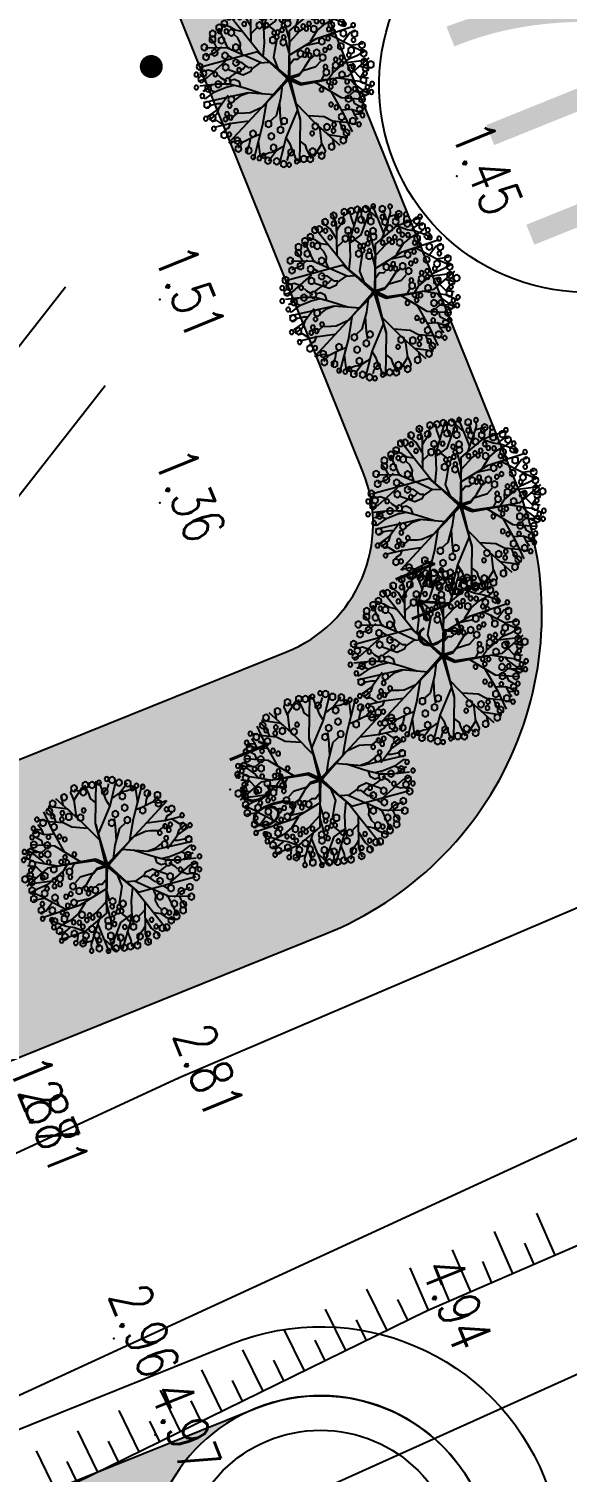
# Model space of a CAD drawing. Header units: millimetres. Extents: x 405522 to 410309, y 2303080 to 2310223.
# Drawn here: x 407079.5 to 407102.9, y 2306346.6 to 2306409.4 of the extents above; entities that cross this region are included whole.
import ezdxf
from ezdxf.enums import TextEntityAlignment as Align
from ezdxf.xclip import XClip

# ---------------------------------------------------------------- set-up
doc = ezdxf.new("R2010")
doc.units = ezdxf.units.MM
doc.header["$LTSCALE"] = 10
doc.header["$MEASUREMENT"] = 0
doc.header["$XCLIPFRAME"] = 0
doc.layers.get('0').update_dxf_attribs({"linetype": 'CONTINUOUS'})
doc.layers.get('Defpoints').update_dxf_attribs({"linetype": 'CONTINUOUS'})
for name, color, linetype in [('caodo', 7, 'CONTINUOUS'), ('Cay', 86, 'CONTINUOUS'), ('CAYCO', 86, 'CONTINUOUS'), ('co', 84, 'CONTINUOUS'), ('De', 5, 'CONTINUOUS'), ('DIM', 4, 'CONTINUOUS'), ('Line', 136, 'CONTINUOUS'), ('Other', 9, 'CONTINUOUS'), ('piping', 1, 'CONTINUOUS')]:
    doc.layers.add(name, color=color, linetype=linetype)
doc.styles.add('1', font='VHAVAN_2.TTF')
doc.styles.add('Dien', font='simplex.shx', dxfattribs={"width": 0.75})
doc.styles.add('txt', font='romans.shx', dxfattribs={"height": 0.2})
doc.dimstyles.new('D6.7', dxfattribs={"dimscale": 6.7, "dimtxt": 1.5, "dimasz": 2, "dimexe": 1.5, "dimexo": 0.5, "dimgap": 1, "dimtad": 1, "dimdec": 0, "dimdsep": 46, "dimtxsty": 'Dien', "dimcen": 1, "dimclrd": 256, "dimclre": 256, "dimclrt": 7, "dimaunit": 1, "dimadec": 3, "dimazin": 0, "dimtfac": 1, "dimtdec": 0, "dimtmove": 1, "dimatfit": 0, "dimfxl": 1, "dimtolj": 1, "dimtzin": 0, "dimlwe": -1, "dimarcsym": 0})
pattern_1 = [(21.91894370438083, (407717.7514153625, 2306586.616748105), (0.3920329744667653, 0.91995116522732), [0.1874999999999999, -1.226713563]), (336.9189437043809, (407717.7514153625, 2306586.616748105), (0.3920329745701908, 0.9199511654700196), [0.1874999999999999, -0.8124999999999997]), (66.91894370438082, (407717.7514153625, 2306586.616748105), (-0.9199511654700196, 0.3920329745701908), [0.1874999999999999, -0.8124999999999997])]

# ---------------------------------------------------------------- blocks, each defined once
blk = doc.blocks.new('*D26')
at = {"layer": 'Defpoints', "color": 0, "linetype": 'Continuous'}
for p in [(406742.6619138751, 2306987.542138263), (407088.9799926709, 2306054.36399705), (407050.0361064873, 2306039.911268014)]:
    blk.add_point(p, dxfattribs=at)
at = {"layer": 'DIM'}
for p, q in [((406739.5212196925, 2306986.376574), (406694.2959683287, 2306969.592725042)), ((407085.8392984883, 2306053.198432786), (407040.6140239395, 2306036.414575225))]:
    blk.add_line(p, q, dxfattribs=at)
at = {"layer": 'DIM', "linetype": 'Continuous', "lineweight": -2}
blk.add_line((406708.380307929, 2306960.526641102), (407045.3738494347, 2306052.474044744), dxfattribs=at)
at = {"layer": 'DIM', "linetype": 'Continuous'}
for points in [[(406710.4741040507, 2306961.303683944), (406706.2865118071, 2306959.74959826), (406703.7180508765, 2306973.089417832)], [(407047.4676455563, 2306053.251087586), (407043.2800533128, 2306051.697001902), (407050.0361064873, 2306039.911268014)]]:
    blk.add_solid(points, dxfattribs=at)
at = {"layer": 'DIM', "color": 7, "linetype": 'Continuous', "insert": (406887.8695083207, 2306510.579817844), "char_height": 10.05, "attachment_point": 5, "rotation": 290.3607342621674, "style": 'Dien'}
blk.add_mtext('\\A1;995', dxfattribs=at)
blk = doc.blocks.new('43')
at = {"layer": 'CAYCO', "color": 98}
for points in [[(0.04039989388547838, -0.01693045091815293), (-0.8572124504717067, 0.3669312722049654), (-2.639918230241165, 3.146160501986742), (-2.699185398290865, 5.039755364879966)], [(-1.870732724200934, 2.023429486667737), (-1.757097802357748, 2.458735290681943), (-1.806966004194692, 3.951654555974528), (-2.010433222865686, 4.529198053525761), (-2.161860955995508, 5.150774521986023)], [(-1.19613087864127, 4.664866386679932), (-1.859962431248277, 4.94212259654887), (-2.028938816394657, 5.120445805601776)], [(0.4152577759232372, 4.103467588080093), (-1.209192508365959, 4.699786217650399), (-1.678589670453221, 5.388814887963235)], [(-0.6724334561731666, 4.447537088533863), (-0.5196174655575305, 5.237299990141764), (-0.6950229774229228, 5.570834929356351)], [(1.160885003046133, 1.159845960559323), (0.7476918237516657, 3.26848663110286), (-0.3502576558385044, 5.712421581381932)], [(-0.05448034917935729, -0.04004506464116275), (2.399344519712031, 2.264940679538995), (2.316983023541979, 4.253332513850182), (1.639737725257874, 5.795530602568761)], [(2.299035311909392, 4.230775630800053), (1.650408451096155, 4.574447042774409), (1.186743053840473, 4.931823378428817), (0.3243099970277399, 5.380185560556129), (0.2882557513657957, 5.528180053224787)], [(0.8779816064052284, 2.849846046650782), (1.112463441560976, 3.690859459107742), (1.087528720963746, 4.437318940414116), (0.9072574934689328, 5.177291403990239), (0.879195949761197, 5.421299294801429)], [(1.437384042539634, 4.804750376613811), (1.381260629976168, 5.292767494684085), (1.183440912980586, 5.589486030628905)], [(2.10199721949175, 4.653107398422435), (2.4446417898871, 5.050137332407758)], [(-2.548378232866526, 3.645610468927771), (-3.243397076847032, 3.664423948852345), (-3.684648269787431, 4.058616686612368)], [(-3.273022195324302, 3.657206712290645), (-3.181801640777849, 4.055696781491861), (-3.231495926622301, 4.388502169633284)], [(-2.641337516251951, 4.156008847756311), (-3.164253150811419, 4.498950709123164)], [(-1.765264418907464, 3.522835770156235), (-2.578959053731523, 4.672894546063617), (-2.63021675136406, 4.754474138608202)], [(-0.1303663500584662, 4.338194663869217), (-0.6554501198697835, 4.138625136809424)], [(2.355659283464774, 2.856835127342492), (3.265791605226696, 4.48448015190661), (3.536420732969418, 4.713473778218031)], [(3.171806268859655, 4.255265205865726), (2.813783090328798, 4.951933946227655)], [(3.058951894403435, 3.94557166355662), (3.481697332113981, 4.142627346329391), (3.770739005412906, 4.244398513343185)], [(-2.914218632271513, 3.086150901159272), (-3.350604111212306, 3.073906113859266), (-4.074466448044404, 3.21111558820121), (-4.517280890606344, 3.354081862838939)], [(-3.862224903190508, 2.855198720470071), (-4.39313307730481, 3.102126516401768)], [(-3.681953839026392, 2.115226925350726), (-3.69324851850979, 2.676875511649996), (-4.133716685231775, 3.196681114612147), (-4.332319428445771, 3.367786785122007)], [(-2.170521068270318, 2.457131831673905), (-3.537530574249104, 3.530022224644199), (-4.317168510984629, 3.84220225433819)], [(0.9219843805767596, 2.373447459889576), (0.4287625681608915, 3.220551430946216)], [(1.814030002453364, 1.802627196535468), (1.896216380293481, 2.789911438943818), (1.847678057732992, 3.136331296293065)], [(2.300514322938398, -0.2840683485846967), (2.940974567085505, 0.436360718915239), (3.773607350653037, 1.140894874697551), (4.954357967013493, 3.12174921692349)], [(2.557150486623868, 3.217174108838663), (4.460633671376854, 3.930459222057834)], [(3.485781259369105, 3.610577257350087), (4.830991777358577, 3.499317795038223)], [(3.654325251933187, 0.9864126958418638), (3.534867673646659, 1.992045428371057), (3.879075656295754, 2.640301157720387), (4.253691620309837, 3.421387657523155), (4.492255980730988, 3.730351347709075)], [(3.960741336573847, 2.69155233562924), (4.479573043761775, 2.880660562543198), (4.80701399827376, 3.211276264628395), (4.822217451874167, 3.277691164752468)], [(-4.832340268534608, 1.648726220009848), (-5.191275026649237, 1.998372072353959)], [(-4.028807198628783, 1.197970385896042), (-4.468194476794451, 1.735550033394247), (-4.903016543481499, 1.974531041458249), (-5.071211140952073, 2.278466814430431)], [(-4.03589292592369, 2.279844909673557), (-4.288097327575088, 2.155692114727572), (-4.664450781419873, 2.283494364935905), (-5.003968365956098, 2.388915353920311)], [(-1.364393639960326, 1.157624162035063), (-3.406477490905672, 1.754338946426287), (-4.583725118311122, 2.873458203161135)], [(-1.763979013543576, 2.507235570577905), (-1.466696923598647, 2.758781804004684)], [(-1.634842166560702, 1.535609393380582), (-1.462924434687011, 2.007385730044916)], [(-0.2260088345501572, 1.030320268357173), (-0.6537412998732179, 1.920203841058537), (-0.5998437448870391, 2.434877473395318)], [(0.0189416102366522, 0.04208512348122895), (-0.2894573170924559, 0.7192684607580304), (-0.1587337260134518, 1.360131846740842), (0.01407705433666706, 1.975423483876511), (-0.03356711007654667, 2.465359640540555)], [(1.952594236121513, 1.84528846736066), (2.839480579947121, 2.303218219196424)], [(4.27471649099607, 2.046863719588146), (4.904837757814676, 2.294440060155466), (5.283536411006935, 2.543476168764755)], [(4.859402716159821, 0.9350811154581606), (4.979466601624154, 1.215175857767463), (5.078679857775569, 1.70967932487838), (5.466152836685069, 2.180342064471915)], [(-2.626703578047454, 1.526482180459425), (-4.357790561160073, 1.120889838784933), (-5.663028248818591, 0.7024861739482731)], [(-2.769262657500803, -0.7561058525461704), (-3.576744011719711, 0.008677978767082095), (-4.196527541149408, 0.2339540638495237), (-4.880427021766081, 0.8512332008685917), (-5.454600192606449, 1.275753986323252)], [(-4.505030509550124, 1.757931962609291), (-4.853322256822139, 1.641725653549656), (-5.282496821135283, 1.599881700472906)], [(0.6739000349771231, 0.6441547013819218), (0.75383913773112, 1.150275049265474), (0.5607788553461432, 1.354013879550621), (0.5534346741624177, 1.531346687814221)], [(0.8974602132802829, -0.1058573757763952), (1.768987538525835, 0.2176580464001745), (2.041554110590369, 0.5706558704841882), (2.564605112420395, 1.257983296643943)], [(1.282140382099897, 1.215501641156152), (1.913787070661783, 1.540333694545552)], [(3.628197276033461, 1.420628881081939), (3.104900712147355, 1.508090953575447)], [(3.631298903841525, -0.1972700408659875), (5.258848940371536, 1.254382008919492), (5.899921236559749, 1.510982476640493)], [(3.905430326121859, 1.165747617837042), (4.262168390792795, 1.467602698598057)], [(-4.463070539408363, -0.6522827155422419), (-4.679687755764462, -0.6315332774538547), (-5.739969108835794, 0.2309727391693741)], [(-4.556895917281508, 0.5537844460923225), (-4.927600629627705, 0.400762036209926), (-5.645035079447553, 0.3827594800386578)], [(-0.006316312705166638, 0.003837934695184231), (-2.644367439090274, -1.373949806438759), (-4.764857206027955, -3.396883882116526)], [(-0.006316312705166638, 0.003837934695184231), (2.833127376041375, -0.3407977672759444), (4.728799819131382, -3.996311329538003)], [(3.97784392349422, 0.07086336542852223), (4.057330971816555, 0.2688929005526006), (4.059239808935672, 0.5756399412639439), (4.08526417450048, 0.8882627075072378)], [(4.487133189220913, 0.5308332766871899), (5.264598262030631, 0.6888832366093993), (5.848327545681968, 0.6116016439627856), (5.989243625663221, 0.677286627702415)], [(-1.575078567489982, -0.8121827554423362), (-3.398406559834257, -0.7542652783449739), (-5.765420723473653, -0.5275325481779873)], [(-5.118817304493859, -0.6178450339939445), (-5.423062430578284, -0.786031101597473), (-5.608806919539347, -0.9253488900139928)], [(-3.866304788389243, -0.709446009946987), (-4.847218702314422, -1.408492048503831), (-5.113774240482599, -2.377235135762021)], [(-4.463070539408363, -0.6522827155422419), (-4.679687755764462, -0.6315332774538547)], [(-0.03571058122906834, -0.6516785977873951), (-0.6404377768049017, -1.37240967922844), (-1.288900788407773, -2.390176088782027), (-1.284234141930938, -2.998055863194168)], [(0.0113975468557328, -0.002600761130452156), (-0.4650603431509808, -6.08401388139464)], [(1.742068523773924, -0.2569009170401841), (2.152904605492949, -0.765830168267712), (2.241741636069492, -1.424853685544804), (2.155782769201323, -1.660741854226217), (2.313209882006049, -2.159757798071951), (3.340645574266091, -2.697593761375174)], [(2.08909610460978, -0.6700299258809537), (3.257166500203311, -1.177477065939456)], [(2.560928295250051, -0.2998472226317972), (6.079667463200167, -0.05199327389709651)], [(3.753808495122939, -1.106750901089981), (4.03859125287272, -0.8076609487179667), (4.442676842445508, -0.6836941023357213), (4.755534936673939, -0.7095704691018909)], [(4.60094202705659, -0.1939747966825962), (4.9468885747483, -0.4546068471390754), (5.38249226543121, -0.5679746232926846), (5.85415020189248, -0.8293368928134441)], [(-4.753584614838473, -1.344112574821338), (-5.101876524975523, -1.460318215424195), (-5.361291677458212, -1.554872512351722), (-5.45816081087105, -1.672538590384647)], [(-4.920823510969058, -2.074678115313873), (-5.370849030092359, -1.902112007606775)], [(-1.993443085579202, -1.031976619968191), (-2.867238810984418, -2.934588305419311), (-3.823559788055718, -4.372639388078824)], [(-0.808206677203998, -1.635723929619417), (-1.600872851675376, -2.287055640481412), (-2.033545178361237, -2.571585485246032)], [(-0.1313929375028238, -1.517264884430915), (1.207632031757385, -2.745254986686632), (2.777481929282658, -5.475917437113822)], [(2.283430183306336, -1.362868257332593), (2.426847601309419, -1.532117324182764), (2.829660431481898, -1.612649526214227), (3.016074121464044, -1.643806143663824), (3.255314753623679, -1.891805361723527), (3.297675114590675, -1.855961593100801)], [(2.654984803404659, -1.629680540645495), (2.623091961140744, -1.918208991643041), (2.760638350155205, -2.063364365138113)], [(3.271083291852847, -1.185328580904752), (4.364299783017486, -1.674963131779805), (5.764418943785131, -1.233444553334266)], [(3.446182967512868, -1.207217530580238), (3.959104036795907, -1.005689795361832)], [(3.64973947359249, -1.905802524648607), (4.07149303983897, -2.0180023831781)], [(4.341205455595627, -1.580166160129011), (5.4466660983162, -2.817197965458035)], [(4.77495928038843, -1.938849106198177), (4.778261420782655, -2.596511758165434), (5.011353758396581, -3.166838018922135)], [(-3.687684339936823, -2.370018254499882), (-4.145702398149297, -2.293466212926432), (-4.427533156936988, -2.424836545716971), (-5.101701208157465, -2.620432458817959)], [(-2.92212041770108, -2.936046515358612), (-3.344084229902364, -3.00748896622099), (-3.714790344703943, -3.160511009395123), (-4.233622051891871, -3.349619236541912), (-4.545077929040417, -3.488206806126982)], [(-0.1905830723699182, -2.322914462303743), (-1.118202777230181, -3.512717809528112), (-2.43345611600671, -5.540326088434085)], [(-0.2011147970333695, -2.73418759345077), (0.07254511793144047, -3.563131744973361), (0.2820811355486512, -3.834505280712619), (0.6764400381362066, -4.275799449533224), (0.6984769129194319, -4.807799005648121)], [(0.4407311799004674, -2.054080777568743), (1.568226890871301, -2.688713624374941), (2.496338071650825, -3.277853364357725), (3.091362196952105, -3.916784211527556), (3.795330683933571, -4.87408530479297)], [(1.155401638359763, -2.709665754577145), (1.410444684326649, -3.31112551339902), (1.449850175529718, -3.767243784852326)], [(1.82753287977539, -2.815445286687464), (2.149530655937269, -2.665351331466809), (2.50358974118717, -2.794042840600014), (2.695755698019639, -3.141297282418236)], [(2.770468852017075, -2.418298727599904), (2.816153112100437, -2.815545683261007), (2.833126294659451, -2.990075689507648)], [(3.838698638486676, -2.405546461930498), (3.874871479230933, -4.20434435387142), (4.063110925722867, -4.674288962734863)], [(4.935943127027713, -2.2131863811519), (5.172945314203389, -2.155448185047135), (5.661370115820318, -2.099169758846983), (5.742252932512201, -2.173532114131376)], [(-3.810876451432705, -3.152564221527427), (-3.871690262807533, -3.418223823187873), (-3.902878794004209, -3.676666855579242), (-4.059779951465316, -3.934379970654845)], [(-3.161467804107815, -3.37062307074666), (-3.126195345656015, -3.644230126868933), (-3.06929030851461, -4.006634012563154), (-3.168503563851118, -4.501137479906902), (-3.230100239394233, -4.892410614527762)], [(1.98226099065505, -3.862037955550477), (1.761893945047632, -5.020374320680276), (1.874860608717427, -5.896658653160557)], [(2.201650461298414, -3.098800604930148), (2.479571207077242, -3.595494060311466), (2.727085210382938, -4.225017984164879), (2.828818819369189, -4.513789733406156), (2.89137119683437, -5.157017911784351), (2.949839646462351, -5.268196001881734)], [(2.747762087499723, -3.27931350027211), (3.220201648306102, -3.415062537416816), (3.441999143455178, -3.423739543650299)], [(3.833556051249616, -3.485126893036067), (4.194706215057522, -3.679344711592421), (4.355689898715355, -3.953681318555027), (4.53187719755806, -4.161603693151847)], [(-3.055650429334491, -4.191444239811972), (-2.865041464334354, -4.458564278436825), (-2.712048917775974, -4.82891531731002), (-2.736027935286984, -5.116957149235532)], [(-1.733021820196882, -4.485327874077484), (-2.639940589317121, -5.124903634889051)], [(-1.26997050549835, -4.822509003337473), (-1.486121900263242, -5.094656592933461), (-1.635810904786922, -5.381968571571633), (-1.799922976992093, -5.610082521568984)], [(-1.479866851121187, -4.089753776555881), (-1.305242963833734, -4.548901946982369), (-1.080924952868372, -5.340854837559164), (-1.150514329550788, -5.828141370089725)], [(-0.2923763487488031, -4.014491117559373), (0.4822536809369922, -5.131273122271523), (1.020932269282639, -6.104691677726805)], [(1.798366319620982, -4.921605353010818), (1.581433137180284, -5.319365506060421), (1.607931269565597, -5.814599191769958), (1.673610633006319, -5.955376447876915)], [(1.837547388859093, -4.567148254951462), (2.050571959698573, -4.797452257014811), (2.262813342385925, -5.153368456056342), (2.356554412050173, -5.538154271198437)], [(2.770350369391963, -4.402611643308774), (3.2940476287622, -4.619940272299573), (3.380577785195783, -4.975126920966431)], [(3.245135129662231, -4.161522321170196), (3.331665286095813, -4.516708969837055), (3.299694968154654, -4.9007645661477)], [(-1.051299834041856, -5.333637600531802), (-0.7934480928815901, -5.490309099201113), (-0.5884174627717584, -5.816626801388338), (-0.537941551534459, -6.023818957619369)], [(0.5036317131016403, -5.017538046231493), (0.3091141369659454, -5.378482162719592), (0.3812224646098912, -5.674470480531454), (0.3059859110508114, -5.880933387670666)], [(0.6782554376404732, -5.476685549132526), (1.246781267924234, -5.620382042136043), (1.414977268665098, -5.924318180652335)]]:
    blk.add_lwpolyline(points, dxfattribs=at)
for points in [[(-2.608305806992576, -1.349720096448436), (-0.2450824787374586, -0.03956551826559007, 0.6397306744920996), (-0.2506863888120279, 0.03637737454846501, -0.02814866807049381), (-0.8719359856331721, 0.3102242460008711), (-2.096549907233566, 2.266709616640583)], [(-2.096549907233566, 2.266709616640583), (-0.8288466013036668, 0.3980304705910385), (-0.101318001979962, 0.1114200169686228, 1.16279032008003), (-0.08882375108078122, 0.1660030784551054), (-0.3077001394703984, 0.6409533640835434), (-0.241298608481884, 1.056556115159765)], [(-0.2264276624191552, 1.034372901776806), (-0.2700639264658093, 0.7288086412008852), (-0.0005383242387324572, 0.1677370690740645, 0.553589737595184), (0.09108058200217783, 0.1574530166108161), (1.955903258291073, 1.860962726874277), (0.1433253970462829, 0.09218468167819083, 0.6269387266753438), (0.1641315676970407, 0.02989211375825107), (2.606764882802963, -0.2957009566016495)], [(-0.190744477789849, -2.538846815470606), (-0.05126762774307281, -0.1469655202236027, 0.7825138911028889), (-0.1210250912699848, -0.1253053320106119), (-2.586922195507213, -1.331625839462504)], [(-0.1938193819951266, -2.621948557207361), (0.06718440586701035, -0.1567620649002492, -0.4633955931716063), (0.1556846898747608, -0.09654803853482008), (2.813290741061792, -0.3123806363437325)]]:
    blk.add_lwpolyline(points, format="xyb", dxfattribs=at)
for centre, radius in [((-3.119730909820646, 4.811821119161323), 0.2154209902109817), ((-2.216261943336576, 4.975252036936581), 0.2154209902109817), ((-1.715895135654137, 5.276273531606421), 0.2154209902109817), ((-1.064975921763107, 5.080050329677761), 0.1435183978680499), ((-0.7855348121374846, 5.431277593364939), 0.2154209902109817), ((-0.2566798296757042, 4.879450736101717), 0.2154209902109817), ((-0.3002060856670141, 5.762411681003869), 0.1435183978680499), ((0.195620683953166, 5.351331149693578), 0.1435183978680499), ((0.3964474430540577, 5.289336060872301), 0.2154209902109817), ((0.6618478149175644, 5.588409626157954), 0.1435183978680499), ((1.116197944735177, 5.479037944227457), 0.2154209902109817), ((1.655880038160831, 5.453736641677096), 0.2154209902109817), ((1.704661691328511, 5.816935466602445), 0.1435183978680499), ((1.939834240823984, 4.841370522743091), 0.2154209902109817), ((2.489495384739712, 5.216905987588689), 0.1435183978680499), ((2.835415854700841, 4.863137579523027), 0.2154209902109817), ((-4.157825957983732, 3.980346572119743), 0.1435183978680499), ((-3.301590623566881, 4.105274929432198), 0.1435183978680499), ((-3.073368091252632, 4.372375150443986), 0.2154209902109817), ((-2.666304330574349, 4.614841285394505), 0.2154209902109817), ((-1.616558434208855, 4.140023450367153), 0.1435183978680499), ((-1.484322243952192, 4.472900440683588), 0.2154209902109817), ((-0.7935741320252419, 4.139636516338214), 0.2154209902109817), ((0.211726154666394, 3.870769491186365), 0.1435183978680499), ((0.2996288109570742, 4.453701741760597), 0.1435183978680499), ((0.635965414927341, 4.33145142160356), 0.1435183978680499), ((0.7304562132339925, 4.654216744704172), 0.2154209902109817), ((1.337343313731253, 4.356362205697224), 0.1435183978680499), ((1.615628240164369, 4.085168729070574), 0.1435183978680499), ((1.985453556058928, 4.087402392411605), 0.1435183978680499), ((2.595840786816552, 4.356345161097124), 0.2154209902109817), ((2.742620704928413, 4.610496538691223), 0.1435183978680499), ((3.065381524153054, 3.790360510116443), 0.2154209902109817), ((3.456297127529979, 3.888749423436821), 0.1435183978680499), ((3.859614310786128, 4.266051015350968), 0.2154209902109817), ((-4.539705965667963, 3.555507411714643), 0.1435183978680499), ((-4.263390775769949, 3.222674606367946), 0.2154209902109817), ((-4.107479470665567, 3.586524775018916), 0.1435183978680499), ((-3.559045093366876, 3.716687661595643), 0.2154209902109817), ((-3.605126103619114, 2.849118906771764), 0.1435183978680499), ((-2.359691500430927, 3.650627347175032), 0.2154209902109817), ((-2.373910554219037, 3.829732090700418), 0.1435183978680499), ((-2.282239514868706, 2.881481369724497), 0.2154209902109817), ((-1.711603604489937, 3.376686154631898), 0.1435183978680499), ((-1.518863179488108, 2.995680351974443), 0.2154209902109817), ((-1.390965979080647, 3.6334645121824), 0.1435183978680499), ((-1.224707068991847, 3.265591811854392), 0.1435183978680499), ((-0.320076767122373, 3.537024033954367), 0.1435183978680499), ((-0.2404255935689434, 3.167280142195523), 0.1435183978680499), ((0.350988854886964, 3.415387268876657), 0.2154209902109817), ((1.345149194588885, 3.576909458031878), 0.2154209902109817), ((1.720049400697462, 3.214994829846546), 0.1435183978680499), ((1.841220695292577, 3.57860979042016), 0.1435183978680499), ((1.981698321178555, 3.171263948781416), 0.1435183978680499), ((2.532017676159739, 3.738435222301632), 0.2154209902109817), ((3.176121938973665, 2.77231540507637), 0.2154209902109817), ((3.762439372949302, 3.100096047157422), 0.2154209902109817), ((4.108807613374665, 3.288760404102504), 0.1435183978680499), ((4.630826293490827, 3.419197825249285), 0.2154209902109817), ((-4.469154471764341, 2.742652754765004), 0.2154209902109817), ((-3.805802300805226, 2.080294208833948), 0.2154209902109817), ((-3.330151178990491, 2.482767981709912), 0.2154209902109817), ((-2.876902245217934, 2.81203870754689), 0.1435183978680499), ((-2.309103599982336, 2.159136132802814), 0.1435183978680499), ((-2.018575418042019, 1.870195804862306), 0.1435183978680499), ((-1.430917921359651, 2.193141846684739), 0.2154209902109817), ((-1.115729623939842, 2.39881726144813), 0.1435183978680499), ((-0.5152501238044351, 2.702811968047172), 0.2154209902109817), ((0.008046439499594271, 2.615349895786494), 0.2154209902109817), ((0.2070212644757703, 2.140760384267196), 0.1435183978680499), ((0.4614391876384616, 1.905287334462628), 0.1435183978680499), ((0.5567624650429934, 2.244750322308391), 0.1435183978680499), ((2.130742243723944, 2.704771939665079), 0.1435183978680499), ((2.78198885335587, 1.919057854451239), 0.1435183978680499), ((2.863248587120324, 2.522791531635448), 0.2154209902109817), ((2.964443071978167, 2.218741905409843), 0.1435183978680499), ((3.338543380377814, 2.360927030676976), 0.1435183978680499), ((3.968220316572115, 1.978333939798176), 0.1435183978680499), ((4.308249669149518, 2.682145116617903), 0.2154209902109817), ((5.488862958154641, 2.195179273607209), 0.2154209902109817), ((-5.145905195968226, 1.2522767346818), 0.2154209902109817), ((-4.413072615396231, 0.8934411269146949), 0.2154209902109817), ((-4.170309395296499, 1.636694764718413), 0.1435183978680499), ((-3.676372776390053, 1.060337853617966), 0.1435183978680499), ((-3.285936471656896, 0.9257439812645316), 0.1435183978680499), ((-2.376284650992602, 1.744246534537524), 0.1435183978680499), ((-2.086692742072046, 1.14133110572584), 0.1435183978680499), ((0.7208312575239688, 1.750087102875113), 0.2154209902109817), ((2.095873626647517, 1.404407428577542), 0.2154209902109817), ((2.334906992036849, 1.656998559134081), 0.1435183978680499), ((2.701554644037969, 0.9787703247275203), 0.2154209902109817), ((2.679989965632558, 1.335208253702149), 0.1435183978680499), ((2.86749182920903, 1.595834208652377), 0.1435183978680499), ((3.013451062492095, 1.388404911849648), 0.1435183978680499), ((3.735628589522094, 1.360152705805376), 0.1435183978680499), ((4.080790236126631, 0.9986535357311368), 0.2154209902109817), ((4.360976335476153, 1.526335164438933), 0.2154209902109817), ((5.155945313395932, 1.64835461624898), 0.2154209902109817), ((5.407483493094333, 1.103836775524542), 0.1435183978680499), ((-5.43852335982956, 0.3928507927339524), 0.2154209902109817), ((-5.030988679267466, 0.4597549894824624), 0.1435183978680499), ((2.328306436538696e-10, -1.396983861923218e-09), 0.06378724803568858), ((5.408898553345352, 0.3639990093652159), 0.1435183978680499), ((-5.455692790681496, -1.008488765684888), 0.2154209902109817), ((-3.655323719023727, -0.8923054109327495), 0.2154209902109817), ((5.020922651980072, -0.7631477697286755), 0.2154209902109817), ((5.322409680578858, -0.958771318430081), 0.1435183978680499), ((5.800340511952527, -0.702373712323606), 0.2154209902109817), ((4.152038042317145, -2.178666812367737), 0.2154209902109817), ((5.093315851176158, -1.626933357445523), 0.2154209902109817), ((5.555369233246893, -2.051735877292231), 0.2154209902109817), ((5.84441281738691, -1.766372447134927), 0.2154209902109817), ((-4.804152429336682, -2.211092315847054), 0.2154209902109817), ((-4.771571184275672, -3.002402859041467), 0.2154209902109817), ((-1.931581329554319, -2.227770771598443), 0.2154209902109817), ((3.523625179193914, -2.690004726639017), 0.2154209902109817), ((4.78332890290767, -2.562239895574749), 0.2154209902109817), ((4.97322042286396, -3.192638814682141), 0.2154209902109817), ((-2.100619621342048, -3.594458483159542), 0.2154209902109817), ((3.017899306025356, -3.852120399242267), 0.2154209902109817), ((-3.623498589266092, -4.483368769055232), 0.2154209902109817), ((-2.723894918337464, -4.88923810957931), 0.1435183978680499), ((0.8236577999778092, -4.198728268500417), 0.1435183978680499), ((1.394582812907174, -4.279969063354656), 0.1435183978680499), ((3.266842091456056, -4.579611895605922), 0.2154209902109817), ((-1.765517340158112, -5.411520462017506), 0.2154209902109817), ((-0.0521181826479733, -5.637212567729875), 0.1435183978680499)]:
    blk.add_circle(centre, radius, dxfattribs=at)
at = {"layer": 'CAYCO', "color": 50}
for centre, radius in [((3.618445214349777, 4.777280911803246), 0.1435183978680499), ((4.413745150901377, 3.92456643935293), 0.1435183978680499), ((4.990411475184374, 2.973754997830838), 0.2154209902109817), ((-5.313788982457481, 2.014178956625983), 0.1435183978680499), ((-4.895375498686917, 2.137274113949388), 0.2154209902109817), ((-4.919533894397318, 2.493080165004358), 0.1435183978680499), ((5.212524232687429, 2.593576147453859), 0.2154209902109817), ((-5.600480577675626, 1.408341964008287), 0.1435183978680499), ((5.805500391870737, 1.484178739832714), 0.2154209902109817), ((-5.669895454426296, -0.1292354559991509), 0.2154209902109817), ((-4.446638285997324, 0.1325041691306978), 0.1435183978680499), ((4.853788178763352, 0.2848400550428778), 0.1435183978680499), ((5.780091011198238, 0.1166567550972104), 0.2154209902109817), ((5.876968637341633, 0.7492746263742447), 0.2154209902109817), ((5.94754255854059, -0.1291450974531472), 0.2154209902109817), ((-4.730827149003744, -0.1836101512890309), 0.1435183978680499), ((-4.241322948480956, -0.3364131336566061), 0.2154209902109817), ((5.839747447520494, -1.158492361893877), 0.2154209902109817), ((-5.443651835434139, -1.940539841307327), 0.2154209902109817), ((-3.872190736699849, -1.386578856734559), 0.1435183978680499), ((2.761298931902274, -2.126359249697998), 0.1435183978680499), ((3.279162085615098, -1.949957637581974), 0.2154209902109817), ((4.064986942568794, -1.232612006599084), 0.2154209902109817), ((5.654503542580642, -1.307647966081277), 0.1435183978680499), ((-5.087018150836229, -2.670410893158987), 0.2154209902109817), ((-2.214173613348976, -2.833982998272404), 0.2154209902109817), ((-1.345949350856245, -3.159835371654481), 0.2154209902109817), ((5.542951443465427, -2.821013490203768), 0.2154209902109817), ((-4.565371811855584, -3.469714856008068), 0.1435183978680499), ((-4.388994027744047, -4.02352352743037), 0.1435183978680499), ((-3.847984186024405, -3.339483506511897), 0.2154209902109817), ((-2.787594134919345, -4.012589633697644), 0.2154209902109817), ((1.631938175763935, -3.90317042847164), 0.2154209902109817), ((2.725976281799376, -3.242572455201298), 0.2154209902109817), ((3.650980841484852, -3.535462389932945), 0.1435183978680499), ((4.262857617810369, -4.102985494071618), 0.2154209902109817), ((4.776142966700718, -3.977939517702907), 0.2154209902109817), ((-4.090276653296314, -4.25829839380458), 0.2154209902109817), ((-3.181753851473331, -4.896753738401458), 0.2154209902109817), ((-1.11705560493283, -4.393754363525659), 0.2154209902109817), ((0.7357551426393911, -4.781660519307479), 0.1435183978680499), ((1.096843184437603, -4.795786433620378), 0.1435183978680499), ((3.877539615612477, -5.114014938939363), 0.1435183978680499), ((4.06359699787572, -4.473865040577948), 0.2154209902109817), ((4.532413883018307, -4.508837166940793), 0.1435183978680499), ((-2.656042813905515, -5.225113859632984), 0.1435183978680499), ((-2.318060834426433, -5.48625743878074), 0.1435183978680499), ((-1.193683731253259, -5.845402702922001), 0.2154209902109817), ((-0.7354013933800161, -5.518809525063261), 0.2154209902109817), ((0.162636244436726, -5.924728020094335), 0.2154209902109817), ((0.8961442997679114, -5.12543921591714), 0.1435183978680499), ((1.591958601260558, -5.694750381400809), 0.2154209902109817), ((1.850194732192904, -6.093588010640815), 0.1435183978680499), ((2.493015998741612, -5.377147890627384), 0.2154209902109817), ((3.163091036491096, -5.210458208341151), 0.1435183978680499), ((0.9712448708014563, -6.152497760718688), 0.1435183978680499)]:
    blk.add_circle(centre, radius, dxfattribs=at)
blk = doc.blocks.new('kh_truc_thep')
at = {"color": 6}
blk.add_circle((0, -3), 3.000000000001425, dxfattribs=at)
at = {"color": 7, "style": '1', "width": 0.8}
blk.add_attdef('KH_TRUC', text='', height=3.000000000001425, dxfattribs=at).set_placement((0, -3), align=Align.MIDDLE)
blk = doc.blocks.new('20')
at = {"layer": 'caodo', "color": 8, "linetype": 'Continuous'}
for p in [(-509.4599999999627, -905.5299999997951, -0.8699999999999999), (-522.3699999999953, -910.8899999996647, -0.8099999999999998), (-522.3699999999953, -919.7399999997579, -0.9599999999999997), (-512.0899999999674, -924.3500000000931, -0.8899999999999999), (-519.3099999999977, -932.1899999999441, -0.9599999999999997), (-521.5599999999977, -944.75, 0.4900000000000002), (-510.7799999999697, -954.8699999996461, 2.620000000000001), (-524.359999999986, -956.0600000000559, 0.6400000000000001), (-522.570000000007, -960.2399999997579, 2.65)]:
    blk.add_point(p, dxfattribs=at)
at = {"layer": 'caodo', "color": 8, "linetype": 'Continuous', "style": 'txt', "width": 0.75}
for s, p in [('1.45', (-508.9599999999627, -905.5299999997951, -0.8699999999999999)), ('1.51', (-521.8699999999953, -910.8899999996647, -0.8099999999999998)), ('1.36', (-521.8699999999953, -919.7399999997579, -0.9599999999999997)), ('1.43', (-511.5899999999674, -924.3500000000931, -0.8899999999999999)), ('1.36', (-518.8099999999977, -932.1899999999441, -0.9599999999999997)), ('2.81', (-521.0599999999977, -944.75, 0.4900000000000002)), ('1.88', (-528.2099999999627, -946.1299999998882, -0.4399999999999997)), ('2.71', (-527.7999999999884, -947.1899999999441, 0.3900000000000001)), ('4.94', (-510.2799999999697, -954.8699999996461, 2.620000000000001)), ('2.96', (-523.859999999986, -956.0600000000559, 0.6400000000000001)), ('4.97', (-522.070000000007, -960.2399999997579, 2.65))]:
    blk.add_text(s, height=1.8, rotation=292, dxfattribs=at).set_placement(p, align=Align.CENTER)

msp = doc.modelspace()

# ---------------------------------------------------------------- hatches: boundary and pattern name
at = {"layer": 'co', "linetype": 'Continuous'}
h = msp.add_hatch(dxfattribs=at)
h.set_pattern_fill('GRASS', color=86, scale=0.9999999999999998, angle=-9.651807925231505e-08, style=0)
h.set_pattern_definition(pattern_1)
h.paths.add_polyline_path([(407100.7174037522, 2306389.534840019), (407039.9637181213, 2306540.520111213), (407031.076240729, 2306536.943954409, -0.3716739359181205), (407024.1211556917, 2306520.623034878), (407026.6241582455, 2306514.402564196), (407036.0170833668, 2306518.182103839, -0.414213562015007), (407043.8231278606, 2306514.855593764), (407044.9430114445, 2306512.072455181), (407044.9430114999, 2306512.072455203), (407051.6623131171, 2306495.373623335), (407058.3816147339, 2306478.674791466), (407062.207883716, 2306469.16573446), (407062.2078837435, 2306469.165734471), (407068.9271853612, 2306452.466902603), (407075.6464869771, 2306435.768070734), (407075.6464870055, 2306435.768070746), (407094.0312428609, 2306390.078211443, -0.4142135628720918), (407090.7047327808, 2306382.272166938), (407070.0634565683, 2306373.966498512, -0.4142135621142559), (407062.2574120755, 2306377.293008592), (407056.6911348104, 2306375.053241394), (407057.8110184115, 2306372.270102753, 0.4142135623996194), (407077.3261296511, 2306363.953827543), (407092.4011285509, 2306370.019728757, 0.4142135628645735)])
h = msp.add_hatch(dxfattribs=at)
h.set_pattern_fill('GRASS', color=86, scale=0.9999999999999998, angle=-9.154247039750842e-09, style=0)
h.set_pattern_definition([(21.91894380089891, (407717.7514152989, 2306586.61674795), (0.392032972917054, 0.9199511658877224), [0.1874999999999999, -1.226713562999999]), (336.9189438008989, (407717.7514152989, 2306586.61674795), (0.3920329730204795, 0.9199511661304223), [0.1875, -0.8124999999999999]), (66.91894380089893, (407717.7514152989, 2306586.61674795), (-0.9199511661304223, 0.3920329730204795), [0.1874999999999999, -0.8124999999999997])])
edge = h.paths.add_edge_path()
edge.add_line((407254.1170228908, 2306410.169202854), (407260.6047045343, 2306394.045993825))
edge.add_line((407260.6047045343, 2306394.045993825), (407285.4548879365, 2306404.045248837))
edge.add_line((407285.4548879365, 2306404.045248837), (407282.0616406134, 2306412.478158909))
edge.add_line((407282.0616406134, 2306412.478158909), (407277.9797039331, 2306410.835662958))
edge.add_line((407277.9797039331, 2306410.835662958), (407277.7893237203, 2306411.308796528))
edge.add_line((407277.7893237203, 2306411.308796528), (407273.8001583294, 2306409.703630031))
edge.add_line((407273.8001583294, 2306409.703630031), (407270.6200811035, 2306417.606769071))
edge.add_line((407270.6200811035, 2306417.606769071), (407284.0696774927, 2306425.47742779))
edge.add_line((407284.0696774927, 2306425.47742779), (407288.693920144, 2306427.33813765))
edge.add_line((407288.693920144, 2306427.33813765), (407292.7255011137, 2306417.318838529))
edge.add_line((407292.7255011137, 2306417.318838529), (407288.7363357256, 2306415.713672033))
edge.add_line((407288.7363357256, 2306415.713672033), (407288.9267159385, 2306415.240538464))
edge.add_line((407288.9267159385, 2306415.240538464), (407284.8447792606, 2306413.598042505))
edge.add_line((407284.8447792606, 2306413.598042505), (407287.6780847382, 2306406.556701861))
edge.add_line((407287.6780847382, 2306406.556701861), (407329.4904017044, 2306423.381206268))
edge.add_line((407329.4904017044, 2306423.381206268), (407321.277921924, 2306443.790889731))
edge.add_line((407321.277921924, 2306443.790889731), (407391.9696435035, 2306472.235933241))
edge.add_line((407391.9696435035, 2306472.235933241), (407400.1821232486, 2306451.826249867))
edge.add_line((407400.1821232486, 2306451.826249867), (407418.736380878, 2306459.292140589))
edge.add_line((407418.736380878, 2306459.292140589), (407415.6678998304, 2306466.917940378))
edge.add_line((407415.6678998304, 2306466.917940378), (407418.0892304467, 2306467.892239111))
edge.add_line((407418.0892304467, 2306467.892239111), (407416.6686293677, 2306471.42272188))
edge.add_arc((407416.2406032057, 2306476.504728728), 5.100000000270966, -50.976420963221415, 274.81430867917214, ccw=False)
edge.add_line((407419.4517680119, 2306472.542605485), (407420.8723690949, 2306469.012122715))
edge.add_line((407420.8723690949, 2306469.012122715), (407423.2936997163, 2306469.986421451))
edge.add_line((407423.2936997163, 2306469.986421451), (407424.0813511835, 2306468.028947273))
edge.add_line((407424.0813511835, 2306468.028947273), (407430.6679639445, 2306470.679278646))
edge.add_line((407430.6679639445, 2306470.679278646), (407427.4314589711, 2306478.72265207))
edge.add_line((407427.4314589711, 2306478.72265207), (407423.1548513077, 2306477.001824099))
edge.add_line((407423.1548513077, 2306477.001824099), (407420.4597060886, 2306483.699808384))
edge.add_line((407420.4597060886, 2306483.699808384), (407431.3322034824, 2306488.074700606))
edge.add_line((407431.3322034824, 2306488.074700606), (407434.505207047, 2306480.189141089))
edge.add_arc((407422.4449395959, 2306475.336312125), 12.99999999799835, -68.08105611815012, 21.91894389356969, ccw=False)
edge.add_line((407427.2977685576, 2306463.276044673), (407428.0443576286, 2306461.42061891))
edge.add_arc((407422.4449395933, 2306475.336312126), 15.00000000049874, 291.9189438879702, 381.9189438861541)
edge.add_line((407436.3606328095, 2306480.935730161), (407433.7342182117, 2306487.462904873))
edge.add_arc((407429.0956538063, 2306485.596432194), 5.000000000345068, 21.91894389110442, 111.6081401787035)
edge.add_line((407427.254370581, 2306490.245053074), (407425.7664817182, 2306489.655711661))
edge.add_line((407425.7664817182, 2306489.655711661), (407404.3746197062, 2306481.865124488))
edge.add_line((407404.3746197062, 2306481.865124488), (407387.1692075391, 2306476.129275814))
edge.add_line((407387.1692075391, 2306476.129275814), (407368.1393202968, 2306469.173936851))
edge.add_line((407368.1393202968, 2306469.173936851), (407354.3811752048, 2306464.324671585))
edge.add_line((407354.3811752048, 2306464.324671585), (407349.8883223158, 2306463.037029213))
edge.add_line((407349.8883223158, 2306463.037029213), (407338.1906022896, 2306456.846383967))
edge.add_line((407338.1906022896, 2306456.846383967), (407320.7539099596, 2306447.700914217))
edge.add_line((407320.7539099596, 2306447.700914217), (407305.9439592828, 2306440.590780963))
edge.add_line((407305.9439592828, 2306440.590780963), (407289.8833454648, 2306430.983138181))
edge.add_line((407289.8833454648, 2306430.983138181), (407259.7631739253, 2306413.513734311))
edge.add_line((407259.7631739253, 2306413.513734311), (407254.1170228908, 2306410.169202854))
h.paths.add_polyline_path([(407177.1105452421, 2306360.449485613), (407173.2358340801, 2306370.078931296), (407147.2762224373, 2306358.137330575), (407130.3317128211, 2306350.723753258), (407113.5068215086, 2306343.770464835), (407091.1422524607, 2306334.552587217), (407073.8310301324, 2306325.49473595), (407056.1712730328, 2306316.316248703), (407024.3960636385, 2306299.576530544), (407025.4169672449, 2306299.410790426)])
h = msp.add_hatch(dxfattribs=at)
h.set_pattern_fill('GRASS', color=86, scale=0.9999999999999998, angle=-9.651807925231505e-08, style=0)
h.set_pattern_definition(pattern_1)
h.paths.add_polyline_path([(407094.9793460727, 2306335.485805458, 0.385148782149168), (407099.3821047036, 2306344.533307445), (407097.9817530554, 2306343.969832786, -0.3779625216024744), (407094.4189193965, 2306336.877179657, -0.3779628686028683), (407086.9365199394, 2306339.525442713), (407085.4664050498, 2306338.933896663, -0.9045255632713862), (407071.6204746984, 2306333.36255971), (407070.0972792147, 2306332.749655047, -0.3354195025202382), (407068.3895802269, 2306329.907133097, -0.3354198402856748), (407065.1890224413, 2306330.77466661), (407063.6658282885, 2306330.161762482, -0.9045273016821809), (407049.8198952749, 2306324.590424458), (407048.3497855137, 2306323.998880472, -0.3779640808918259), (407044.7869601854, 2306316.906195675, -0.3779644279035114), (407037.3045448032, 2306319.554487343), (407035.9035157831, 2306318.990740122, 0.3851703872874225), (407045.3462238451, 2306315.514353481)])
h.paths.add_polyline_path([(407063.2026425208, 2306331.592264579, -0.8366595644384331), (407070.9637772217, 2306334.715196405), (407072.4608699032, 2306335.317597801, -0.3779676366649293), (407076.0236762347, 2306342.410354812, -0.3779679836880565), (407083.5061279321, 2306339.761997898), (407084.9762204284, 2306340.353534937, -0.3851485781658268), (407089.3788842917, 2306349.401078643), (407039.7474839766, 2306329.430319577, -0.3851707376564608), (407049.1901962859, 2306325.953924826), (407050.6602934794, 2306326.545463755, -0.3779669517821001), (407054.2231034696, 2306333.638206857, -0.377967298805181), (407061.7055481723, 2306330.98986251)])

# ---------------------------------------------------------------- linework, layer by layer
at = {"layer": 'De', "color": 8, "linetype": 'Continuous'}
for p, q in [((407102.3794702566, 2306356.047653066), (407101.5839199173, 2306357.882618912)), ((407100.5445044102, 2306355.252102727), (407099.7489540709, 2306357.087068573)), ((407098.7095385637, 2306354.456552387), (407097.9139882245, 2306356.291518234)), ((407101.4619873334, 2306355.649877896), (407101.0642121638, 2306356.567360819)), ((407099.6270214869, 2306354.854327557), (407099.2292463173, 2306355.77181048)), ((407096.8745727172, 2306353.661002048), (407096.079022378, 2306355.495967894)), ((407095.0765485156, 2306352.785395658), (407094.1965918907, 2306354.581412456)), ((407097.7920556405, 2306354.058777218), (407097.3942804708, 2306354.976260141)), ((407095.9745569145, 2306353.22537397), (407095.5345786021, 2306354.123382369)), ((407093.2805317178, 2306351.905439033), (407092.4005750928, 2306353.701455831)), ((407094.1785401167, 2306352.345417345), (407093.7385618042, 2306353.243425744)), ((407091.4845149199, 2306351.025482408), (407090.6045582949, 2306352.821499206)), ((407089.688498122, 2306350.145525783), (407088.8085414971, 2306351.941542581)), ((407092.3825233188, 2306351.46546072), (407091.9425450063, 2306352.363469119)), ((407090.586506521, 2306350.585504095), (407090.1465282085, 2306351.483512494)), ((407087.8924813241, 2306349.265569158), (407087.0125246992, 2306351.061585956)), ((407086.0964645263, 2306348.385612533), (407085.2165079013, 2306350.181629331)), ((407088.7904897231, 2306349.70554747), (407088.3505114106, 2306350.603555869)), ((407086.9944729252, 2306348.825590845), (407086.5544946127, 2306349.723599244)), ((407084.3004477284, 2306347.505655908), (407083.4204911035, 2306349.301672706)), ((407085.1984561274, 2306347.94563422), (407084.7584778149, 2306348.843642619)), ((407082.5044309305, 2306346.625699283), (407081.6244743056, 2306348.421716081)), ((407080.7084141327, 2306345.745742658), (407079.8284575078, 2306347.541759456)), ((407083.4024393295, 2306347.065677595), (407082.962461017, 2306347.963685994)), ((407081.6064225316, 2306346.18572097), (407081.1664442191, 2306347.083729369))]:
    msp.add_line(p, q, dxfattribs=at)
at = {"layer": 'De'}
for points in [[(407215.6278450665, 2306422.71612642), (407193.6099999999, 2306411.07), (407162.5399999999, 2306397.41), (407119.3999999998, 2306378), (407085.9999999998, 2306363.74), (407057.8899999998, 2306350.74), (407049.2999999999, 2306349.81), (407036.0899999999, 2306342.48), (407029.8399999999, 2306335.83), (407019.9999999998, 2306330.94), (406997.8999999998, 2306319.47), (406985.3599999999, 2306315.69)], [(407222.0399999999, 2306409.04), (407175.6599999999, 2306388.14), (407127.4799999999, 2306366.93), (407096.7799999999, 2306353.62), (407063.4499999998, 2306337.29)], [(406981.7299999999, 2306304.16), (407010.7799999999, 2306315.94), (407033.5299999999, 2306326.96), (407037.9099999999, 2306333.43), (407054.2099999998, 2306341.75), (407061.0399999999, 2306341.28), (407075.1899999998, 2306348.18), (407108.7999999999, 2306363.66), (407147.5299999999, 2306380.28), (407180.1399999998, 2306395.14)], [(407169.2956545079, 2306379.871079301), (407154.8999999998, 2306373.48), (407111.7199999999, 2306354.65), (407087.9899999998, 2306343.96), (407027.5299999999, 2306313.11), (407002.4399999998, 2306301.54), (406984.1299999998, 2306294.57), (406972.4217068899, 2306291.453531602)]]:
    msp.add_lwpolyline(points, dxfattribs=at)
at = {"layer": 'Line', "color": 7, "linetype": 'Continuous'}
for p, q in [((407075.3002702165, 2306390.753670834), (407081.0866947681, 2306398.138398714)), ((407077.0244438154, 2306386.468748579), (407082.810868367, 2306393.853476459))]:
    msp.add_line(p, q, dxfattribs=at)
at = {"layer": 'Line', "linetype": 'Continuous'}
msp.add_circle((407092.1791521911, 2306342.443456946), 5.999999999309986, dxfattribs=at)
msp.add_arc((407092.1791521911, 2306342.443456946), 7.499999999309986, 21.91862603548045, 196.1800229538263, dxfattribs=at)
at = {"layer": 'Other', "color": 152, "linetype": 'Continuous'}
for p, q in [((407094.0312428614, 2306390.078211442), (407043.8231278611, 2306514.855593764)), ((407070.0634565683, 2306373.966498512), (407090.7047327808, 2306382.272166938))]:
    msp.add_line(p, q, dxfattribs=at)
at = {"layer": 'Other', "color": 152, "linetype": 'Continuous', "flags": 128}
for points in [[(407056.6911348104, 2306375.053241394), (407057.8110184115, 2306372.270102753, 0.4142135623757824), (407077.3261296497, 2306363.953827543), (407092.4011285509, 2306370.019728757, 0.4142135628662662), (407100.7174037522, 2306389.534840019), (407039.5904235858, 2306541.447824094)], [(407088.2602319354, 2306352.184712717, -0.9999308608625188), (407096.0994229311, 2306332.702744584), (407046.4661074499, 2306312.731214836, -0.9999999999999999), (407038.6269222316, 2306332.213185349), (407088.2602319354, 2306352.184712718)]]:
    msp.add_lwpolyline(points, format="xyb", dxfattribs=at)
msp.add_lwpolyline([(407089.3800052553, 2306349.401529698, -0.9999247681549338), (407094.9793460727, 2306335.485805458), (407045.3462238456, 2306315.514353481, -1), (407039.7468058341, 2306329.430046706)], format="xyb", close=True, dxfattribs=at)
at = {"layer": 'Other', "color": 152, "linetype": 'Continuous'}
msp.add_arc((407088.4649655753, 2306387.838444227), 6, 291.9189437959918, 21.91894388268959, dxfattribs=at)
at = {"layer": 'piping', "const_width": 0.4999868819171013}
msp.add_lwpolyline([(407084.6253938227, 2306407.872670162, -1), (407085.0215831091, 2306407.567676831, -1)], format="xyb", close=True, dxfattribs=at)

# ---------------------------------------------------------------- block references
at = {"layer": 'caodo', "linetype": 'Continuous'}
ref = msp.add_blockref('20', (407607.5599999998, 2307308.49, 2.32), dxfattribs=at)
XClip(ref).set_block_clipping_path([(-1349.6056714252336, -661.9058657553978), (-160.24326352693606, -789.0626177703962), (-158.36999999999534, -682.7400000002235), (-152.55370127764763, -565.1435954412445), (-154.45678520214278, -515.7710593813099), (-164.5656294519431, -479.7079773764126), (-169.84830490715103, -457.46881066821516), (-166.82796598720597, -442.01621566619724), (-126.78273369179806, -389.4443280850537), (-106.05188721581362, -361.8542004311457), (-63.77944376063533, -462.4105278351344), (-33.466447652434, -538.7088304474019), (-26.830958046135493, -536.6440252331086), (-14.194728780596051, -530.2900720490143), (2.873561021173373, -522.7809317391366), (21.779086004185956, -516.4300709003583), (33.49636997265043, -516.3916891841218), (41.83233972010203, -526.5245847343467), (49.38700186560163, -538.8965703272261), (57.58147363178432, -547.8425059784204), (240.7905528639676, -478.5933098080568), (312.71683337684954, -453.523366919253), (469.9752955258009, -835.1642690971494), (381.01757410995197, -875.9365015272051), (340.05356005806243, -891.0018749474548), (281.9833174137748, -920.0360526661389), (270.2997928529512, -925.8934261840768), (259.64971878379583, -926.485182072036), (238.13632499426603, -935.887616972439), (231.39031789585715, -941.3565830942243), (234.28019038640196, -952.6351198460907), (233.34951378498226, -963.7375780143775), (228.57153214595746, -974.9643217222765), (217.37020478205523, -983.9257580563426), (203.91382668475853, -988.0474594873376), (188.67127670557238, -983.9718116582371), (177.38840578240342, -980.8930276110768), (171.5204358987976, -984.3872820092365), (-73.64572811854305, -1086.5773775354028), (-160.72326044749934, -789.4035990480334), (-175.86631778383162, -787.8968891631812), (-1242.6150691517978, -731.501864743419), (-1048.6445017770166, -1275.3187000523321), (-581.3011768160504, -1893.6633556210436), (45.25815080979373, -1711.1176481554285), (672.5305126870517, -1468.653420693241), (1174.462400796474, -665.2848953921348), (720.1397881704615, 463.7992460099049), (-44.86505850660615, 588.3045099438168), (-757.8349164568353, 52.953614375554025)])
at = {"layer": 'Cay', "extrusion": (0.002866096287268086, -0.008383141607751636, 0.9999607534442823), "xscale": -0.6299834710257176, "yscale": 0.6299834711355476, "zscale": 0.6299834712175701, "rotation": 312.684813863001}
for p in [(407089.1325200889, 2306335.933902239, -18168.176105986), (407092.865450101, 2306326.657189108, -18168.08763552063), (407096.5983801089, 2306317.380475977, -18167.99916505527), (407095.8273061762, 2306310.843879115, -18167.94657604907)]:
    msp.add_blockref('43', p, dxfattribs=at)
at = {"layer": 'Cay', "extrusion": (-0.002866096286552851, 0.008383141607996168, 0.9999607534442823), "xscale": -0.6299834710257162, "yscale": 0.6299834714848074, "zscale": 0.6299834712175705, "rotation": 132.6848138630007}
for p in [(407090.4992711319, 2306305.468836701, 18167.91797327709), (407081.2221804227, 2306301.735799624, 18167.91326861212)]:
    msp.add_blockref('43', p, dxfattribs=at)
at = {"layer": 'Line', "color": 1, "extrusion": (0.01828819611342885, 0.00735883245498159, 0.9998056758529711)}
ref = msp.add_blockref('kh_truc_thep', (1987704.808046764, -1238403.772544422, 24417.65491924296), dxfattribs=dict(at, xscale=2.999999999939281, yscale=2.999999999203175, rotation=90.00000001206222))
ref.add_attrib('KH_TRUC', '7H', dxfattribs={"layer": '0', "color": 7, "extrusion": (0.006097118530146555, 0.002453367923603044, 0.9999784028325117), "height": 9.37338065280074, "rotation": 291.9610149949045, "style": '1', "oblique": 359.9999853142, "width": 0.800138208027694}).set_placement((407096.1628615561, 2306393.885016381, 8140.62444191202), align=Align.MIDDLE)

# ---------------------------------------------------------------- dimensions: what is measured, and where the dimension line sits
at = {"layer": 'DIM', "linetype": 'Continuous'}
dim = msp.add_linear_dim(base=(407050.0361064873, 2306039.911268014), p1=(406742.6619138751, 2306987.542138263), p2=(407088.9799926708, 2306054.36399705), angle=290.3607342621675, dimstyle='D6.7', dxfattribs=at)
dim.commit()
dim.dimension.update_dxf_attribs({"geometry": '*D26', "text_midpoint": (406887.8695083208, 2306510.579817844)})

doc.saveas('drawing.dxf')
